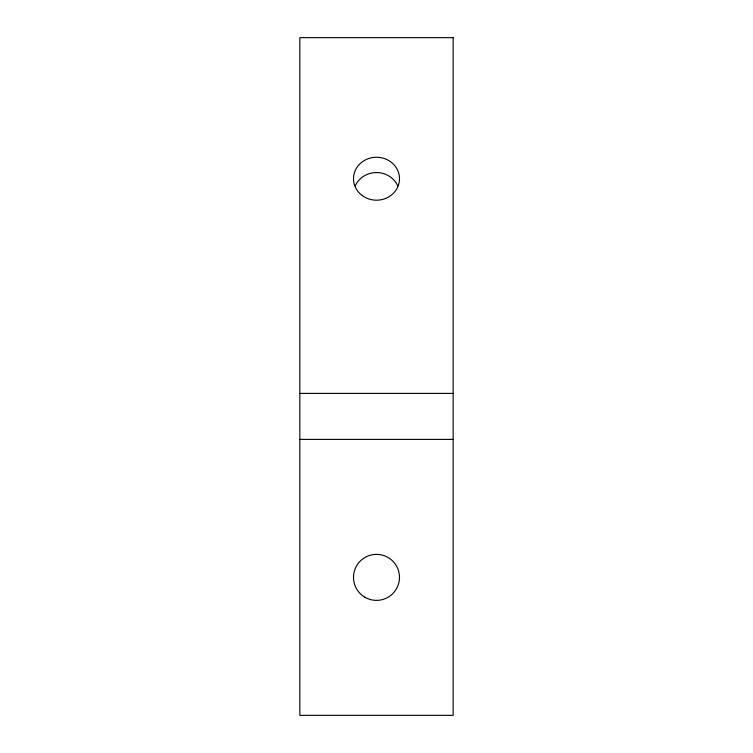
<?xml version="1.0" encoding="UTF-8"?>
<svg xmlns="http://www.w3.org/2000/svg" width="753" height="753" viewBox="0 0 753 753"><rect width="100%" height="100%" fill="white"/><g stroke="black" fill="none" stroke-linecap="round" stroke-linejoin="round"><path stroke-width="1.13" d="M299.845 393.405L453.155 393.405M299.845 439.394L453.155 439.394M355.303 185.803A23.004 21.668 0 0 1 376.622 172.541A23.004 21.668 0 0 1 397.791 186.019M453.155 37.65L299.845 37.65L299.845 715.35L453.155 715.35L453.155 37.65M364.998 597.289A22.995 22.995 0 0 0 399.495 577.372A22.995 22.995 0 0 0 364.998 557.455A22.995 22.995 0 0 0 364.998 597.289M362.409 195.686A22.995 21.47 0 0 0 399.288 181.633A22.995 21.47 0 0 0 367.812 158.845A22.995 21.47 0 0 0 362.409 195.686"/></g></svg>
